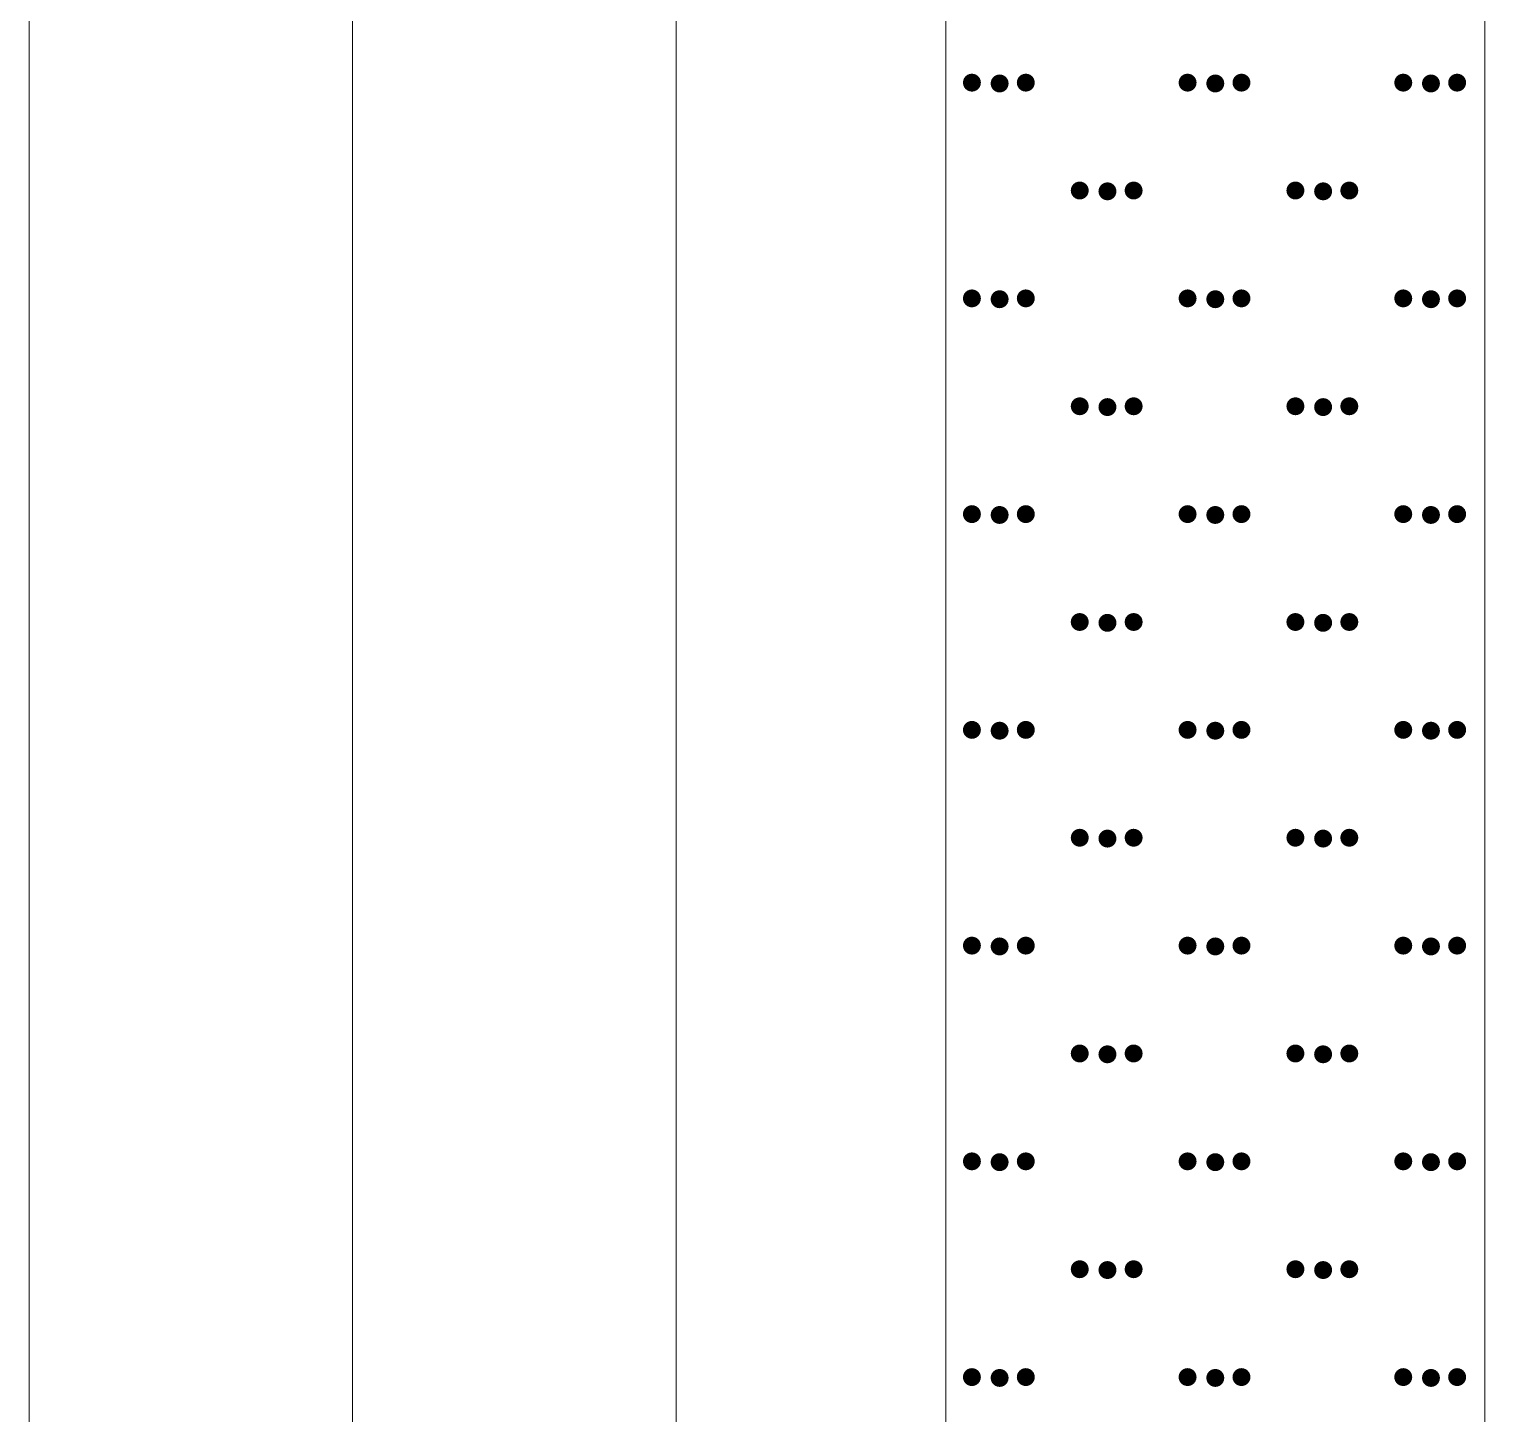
# Model space of a CAD drawing. Header units: inches. Extents: x -27 to 109, y -724 to 26.
# Drawn here: x 14.68 to 20.08, y -495.66 to -490.52 of the extents above; entities that cross this region are included whole.
import ezdxf

# ---------------------------------------------------------------- set-up
doc = ezdxf.new("R2010")
doc.units = ezdxf.units.IN
doc.header["$MEASUREMENT"] = 0
doc.layers.get('0').update_dxf_attribs({"lineweight": 0})

# ---------------------------------------------------------------- blocks, each defined once
blk = doc.blocks.new('lr_block_71')
at = {"true_color": 0x000000}
for points in [[(18.211, -490.7294), (18.2122, -490.7207), (18.211, -490.712), (18.2078, -490.704), (18.2025, -490.6971), (18.1955, -490.6918), (18.1875, -490.6886), (18.1789, -490.6874), (18.1702, -490.6886), (18.1622, -490.6918), (18.1553, -490.6971), (18.1499, -490.704), (18.1467, -490.712), (18.1455, -490.7207), (18.1467, -490.7294), (18.1499, -490.7374), (18.1553, -490.7443), (18.1622, -490.7496), (18.1702, -490.7528), (18.1789, -490.754), (18.1875, -490.7528), (18.1955, -490.7496), (18.2025, -490.7443), (18.2078, -490.7374)], [(18.3138, -490.7324), (18.315, -490.7238), (18.3138, -490.7151), (18.3106, -490.7071), (18.3053, -490.7002), (18.2983, -490.6948), (18.2903, -490.6916), (18.2817, -490.6904), (18.273, -490.6916), (18.265, -490.6948), (18.2581, -490.7002), (18.2527, -490.7071), (18.2495, -490.7151), (18.2483, -490.7238), (18.2495, -490.7324), (18.2527, -490.7404), (18.2581, -490.7474), (18.265, -490.7527), (18.273, -490.7559), (18.2817, -490.7571), (18.2903, -490.7559), (18.2983, -490.7527), (18.3053, -490.7474), (18.3106, -490.7404)], [(18.4109, -490.7294), (18.4121, -490.7207), (18.4109, -490.712), (18.4077, -490.704), (18.4023, -490.6971), (18.3954, -490.6918), (18.3874, -490.6886), (18.3787, -490.6874), (18.3701, -490.6886), (18.3621, -490.6918), (18.3551, -490.6971), (18.3498, -490.704), (18.3466, -490.712), (18.3454, -490.7207), (18.3466, -490.7294), (18.3498, -490.7374), (18.3551, -490.7443), (18.3621, -490.7496), (18.3701, -490.7528), (18.3787, -490.754), (18.3874, -490.7528), (18.3954, -490.7496), (18.4023, -490.7443), (18.4077, -490.7374)], [(19.011, -490.7294), (19.0122, -490.7207), (19.011, -490.712), (19.0078, -490.704), (19.0025, -490.6971), (18.9955, -490.6918), (18.9875, -490.6886), (18.9789, -490.6874), (18.9702, -490.6886), (18.9622, -490.6918), (18.9553, -490.6971), (18.9499, -490.704), (18.9467, -490.712), (18.9455, -490.7207), (18.9467, -490.7294), (18.9499, -490.7374), (18.9553, -490.7443), (18.9622, -490.7496), (18.9702, -490.7528), (18.9789, -490.754), (18.9875, -490.7528), (18.9955, -490.7496), (19.0025, -490.7443), (19.0078, -490.7374)], [(19.1138, -490.7324), (19.115, -490.7238), (19.1138, -490.7151), (19.1106, -490.7071), (19.1053, -490.7002), (19.0983, -490.6948), (19.0903, -490.6916), (19.0817, -490.6904), (19.073, -490.6916), (19.065, -490.6948), (19.0581, -490.7002), (19.0527, -490.7071), (19.0495, -490.7151), (19.0483, -490.7238), (19.0495, -490.7324), (19.0527, -490.7404), (19.0581, -490.7474), (19.065, -490.7527), (19.073, -490.7559), (19.0817, -490.7571), (19.0903, -490.7559), (19.0983, -490.7527), (19.1053, -490.7474), (19.1106, -490.7404)], [(19.2109, -490.7294), (19.2121, -490.7207), (19.2109, -490.712), (19.2077, -490.704), (19.2023, -490.6971), (19.1954, -490.6918), (19.1874, -490.6886), (19.1787, -490.6874), (19.1701, -490.6886), (19.1621, -490.6918), (19.1551, -490.6971), (19.1498, -490.704), (19.1466, -490.712), (19.1454, -490.7207), (19.1466, -490.7294), (19.1498, -490.7374), (19.1551, -490.7443), (19.1621, -490.7496), (19.1701, -490.7528), (19.1787, -490.754), (19.1874, -490.7528), (19.1954, -490.7496), (19.2023, -490.7443), (19.2077, -490.7374)], [(19.811, -490.7294), (19.8122, -490.7207), (19.811, -490.712), (19.8078, -490.704), (19.8025, -490.6971), (19.7955, -490.6918), (19.7875, -490.6886), (19.7789, -490.6874), (19.7702, -490.6886), (19.7622, -490.6918), (19.7553, -490.6971), (19.7499, -490.704), (19.7467, -490.712), (19.7455, -490.7207), (19.7467, -490.7294), (19.7499, -490.7374), (19.7553, -490.7443), (19.7622, -490.7496), (19.7702, -490.7528), (19.7789, -490.754), (19.7875, -490.7528), (19.7955, -490.7496), (19.8025, -490.7443), (19.8078, -490.7374)], [(19.9138, -490.7324), (19.915, -490.7238), (19.9138, -490.7151), (19.9106, -490.7071), (19.9053, -490.7002), (19.8983, -490.6948), (19.8903, -490.6916), (19.8817, -490.6904), (19.873, -490.6916), (19.865, -490.6948), (19.8581, -490.7002), (19.8527, -490.7071), (19.8495, -490.7151), (19.8483, -490.7238), (19.8495, -490.7324), (19.8527, -490.7404), (19.8581, -490.7474), (19.865, -490.7527), (19.873, -490.7559), (19.8817, -490.7571), (19.8903, -490.7559), (19.8983, -490.7527), (19.9053, -490.7474), (19.9106, -490.7404)], [(20.0109, -490.7294), (20.0121, -490.7207), (20.0109, -490.712), (20.0077, -490.704), (20.0023, -490.6971), (19.9954, -490.6918), (19.9874, -490.6886), (19.9787, -490.6874), (19.9701, -490.6886), (19.9621, -490.6918), (19.9551, -490.6971), (19.9498, -490.704), (19.9466, -490.712), (19.9454, -490.7207), (19.9466, -490.7294), (19.9498, -490.7374), (19.9551, -490.7443), (19.9621, -490.7496), (19.9701, -490.7528), (19.9787, -490.754), (19.9874, -490.7528), (19.9954, -490.7496), (20.0023, -490.7443), (20.0077, -490.7374)], [(18.611, -491.1294), (18.6122, -491.1207), (18.611, -491.112), (18.6078, -491.104), (18.6025, -491.0971), (18.5955, -491.0918), (18.5875, -491.0886), (18.5789, -491.0874), (18.5702, -491.0886), (18.5622, -491.0918), (18.5553, -491.0971), (18.5499, -491.104), (18.5467, -491.112), (18.5455, -491.1207), (18.5467, -491.1294), (18.5499, -491.1374), (18.5553, -491.1443), (18.5622, -491.1496), (18.5702, -491.1528), (18.5789, -491.154), (18.5875, -491.1528), (18.5955, -491.1496), (18.6025, -491.1443), (18.6078, -491.1374)], [(18.7138, -491.1324), (18.715, -491.1238), (18.7138, -491.1151), (18.7106, -491.1071), (18.7053, -491.1002), (18.6983, -491.0948), (18.6903, -491.0916), (18.6817, -491.0904), (18.673, -491.0916), (18.665, -491.0948), (18.6581, -491.1002), (18.6527, -491.1071), (18.6495, -491.1151), (18.6483, -491.1238), (18.6495, -491.1324), (18.6527, -491.1404), (18.6581, -491.1474), (18.665, -491.1527), (18.673, -491.1559), (18.6817, -491.1571), (18.6903, -491.1559), (18.6983, -491.1527), (18.7053, -491.1474), (18.7106, -491.1404)], [(18.8109, -491.1294), (18.8121, -491.1207), (18.8109, -491.112), (18.8077, -491.104), (18.8023, -491.0971), (18.7954, -491.0918), (18.7874, -491.0886), (18.7787, -491.0874), (18.7701, -491.0886), (18.7621, -491.0918), (18.7551, -491.0971), (18.7498, -491.104), (18.7466, -491.112), (18.7454, -491.1207), (18.7466, -491.1294), (18.7498, -491.1374), (18.7551, -491.1443), (18.7621, -491.1496), (18.7701, -491.1528), (18.7787, -491.154), (18.7874, -491.1528), (18.7954, -491.1496), (18.8023, -491.1443), (18.8077, -491.1374)], [(19.411, -491.1294), (19.4122, -491.1207), (19.411, -491.112), (19.4078, -491.104), (19.4025, -491.0971), (19.3955, -491.0918), (19.3875, -491.0886), (19.3789, -491.0874), (19.3702, -491.0886), (19.3622, -491.0918), (19.3553, -491.0971), (19.3499, -491.104), (19.3467, -491.112), (19.3455, -491.1207), (19.3467, -491.1294), (19.3499, -491.1374), (19.3553, -491.1443), (19.3622, -491.1496), (19.3702, -491.1528), (19.3789, -491.154), (19.3875, -491.1528), (19.3955, -491.1496), (19.4025, -491.1443), (19.4078, -491.1374)], [(19.5138, -491.1324), (19.515, -491.1238), (19.5138, -491.1151), (19.5106, -491.1071), (19.5053, -491.1002), (19.4983, -491.0948), (19.4903, -491.0916), (19.4817, -491.0904), (19.473, -491.0916), (19.465, -491.0948), (19.4581, -491.1002), (19.4527, -491.1071), (19.4495, -491.1151), (19.4483, -491.1238), (19.4495, -491.1324), (19.4527, -491.1404), (19.4581, -491.1474), (19.465, -491.1527), (19.473, -491.1559), (19.4817, -491.1571), (19.4903, -491.1559), (19.4983, -491.1527), (19.5053, -491.1474), (19.5106, -491.1404)], [(19.6109, -491.1294), (19.6121, -491.1207), (19.6109, -491.112), (19.6077, -491.104), (19.6023, -491.0971), (19.5954, -491.0918), (19.5874, -491.0886), (19.5787, -491.0874), (19.5701, -491.0886), (19.5621, -491.0918), (19.5551, -491.0971), (19.5498, -491.104), (19.5466, -491.112), (19.5454, -491.1207), (19.5466, -491.1294), (19.5498, -491.1374), (19.5551, -491.1443), (19.5621, -491.1496), (19.5701, -491.1528), (19.5787, -491.154), (19.5874, -491.1528), (19.5954, -491.1496), (19.6023, -491.1443), (19.6077, -491.1374)], [(18.211, -491.5294), (18.2122, -491.5207), (18.211, -491.512), (18.2078, -491.504), (18.2025, -491.4971), (18.1955, -491.4918), (18.1875, -491.4886), (18.1789, -491.4874), (18.1702, -491.4886), (18.1622, -491.4918), (18.1553, -491.4971), (18.1499, -491.504), (18.1467, -491.512), (18.1455, -491.5207), (18.1467, -491.5294), (18.1499, -491.5374), (18.1553, -491.5443), (18.1622, -491.5496), (18.1702, -491.5528), (18.1789, -491.554), (18.1875, -491.5528), (18.1955, -491.5496), (18.2025, -491.5443), (18.2078, -491.5374)], [(18.3138, -491.5324), (18.315, -491.5238), (18.3138, -491.5151), (18.3106, -491.5071), (18.3053, -491.5002), (18.2983, -491.4948), (18.2903, -491.4916), (18.2817, -491.4904), (18.273, -491.4916), (18.265, -491.4948), (18.2581, -491.5002), (18.2527, -491.5071), (18.2495, -491.5151), (18.2483, -491.5238), (18.2495, -491.5324), (18.2527, -491.5404), (18.2581, -491.5474), (18.265, -491.5527), (18.273, -491.5559), (18.2817, -491.5571), (18.2903, -491.5559), (18.2983, -491.5527), (18.3053, -491.5474), (18.3106, -491.5404)], [(18.4109, -491.5294), (18.4121, -491.5207), (18.4109, -491.512), (18.4077, -491.504), (18.4023, -491.4971), (18.3954, -491.4918), (18.3874, -491.4886), (18.3787, -491.4874), (18.3701, -491.4886), (18.3621, -491.4918), (18.3551, -491.4971), (18.3498, -491.504), (18.3466, -491.512), (18.3454, -491.5207), (18.3466, -491.5294), (18.3498, -491.5374), (18.3551, -491.5443), (18.3621, -491.5496), (18.3701, -491.5528), (18.3787, -491.554), (18.3874, -491.5528), (18.3954, -491.5496), (18.4023, -491.5443), (18.4077, -491.5374)], [(19.011, -491.5294), (19.0122, -491.5207), (19.011, -491.512), (19.0078, -491.504), (19.0025, -491.4971), (18.9955, -491.4918), (18.9875, -491.4886), (18.9789, -491.4874), (18.9702, -491.4886), (18.9622, -491.4918), (18.9553, -491.4971), (18.9499, -491.504), (18.9467, -491.512), (18.9455, -491.5207), (18.9467, -491.5294), (18.9499, -491.5374), (18.9553, -491.5443), (18.9622, -491.5496), (18.9702, -491.5528), (18.9789, -491.554), (18.9875, -491.5528), (18.9955, -491.5496), (19.0025, -491.5443), (19.0078, -491.5374)], [(19.1138, -491.5324), (19.115, -491.5238), (19.1138, -491.5151), (19.1106, -491.5071), (19.1053, -491.5002), (19.0983, -491.4948), (19.0903, -491.4916), (19.0817, -491.4904), (19.073, -491.4916), (19.065, -491.4948), (19.0581, -491.5002), (19.0527, -491.5071), (19.0495, -491.5151), (19.0483, -491.5238), (19.0495, -491.5324), (19.0527, -491.5404), (19.0581, -491.5474), (19.065, -491.5527), (19.073, -491.5559), (19.0817, -491.5571), (19.0903, -491.5559), (19.0983, -491.5527), (19.1053, -491.5474), (19.1106, -491.5404)], [(19.2109, -491.5294), (19.2121, -491.5207), (19.2109, -491.512), (19.2077, -491.504), (19.2023, -491.4971), (19.1954, -491.4918), (19.1874, -491.4886), (19.1787, -491.4874), (19.1701, -491.4886), (19.1621, -491.4918), (19.1551, -491.4971), (19.1498, -491.504), (19.1466, -491.512), (19.1454, -491.5207), (19.1466, -491.5294), (19.1498, -491.5374), (19.1551, -491.5443), (19.1621, -491.5496), (19.1701, -491.5528), (19.1787, -491.554), (19.1874, -491.5528), (19.1954, -491.5496), (19.2023, -491.5443), (19.2077, -491.5374)], [(19.811, -491.5294), (19.8122, -491.5207), (19.811, -491.512), (19.8078, -491.504), (19.8025, -491.4971), (19.7955, -491.4918), (19.7875, -491.4886), (19.7789, -491.4874), (19.7702, -491.4886), (19.7622, -491.4918), (19.7553, -491.4971), (19.7499, -491.504), (19.7467, -491.512), (19.7455, -491.5207), (19.7467, -491.5294), (19.7499, -491.5374), (19.7553, -491.5443), (19.7622, -491.5496), (19.7702, -491.5528), (19.7789, -491.554), (19.7875, -491.5528), (19.7955, -491.5496), (19.8025, -491.5443), (19.8078, -491.5374)], [(19.9138, -491.5324), (19.915, -491.5238), (19.9138, -491.5151), (19.9106, -491.5071), (19.9053, -491.5002), (19.8983, -491.4948), (19.8903, -491.4916), (19.8817, -491.4904), (19.873, -491.4916), (19.865, -491.4948), (19.8581, -491.5002), (19.8527, -491.5071), (19.8495, -491.5151), (19.8483, -491.5238), (19.8495, -491.5324), (19.8527, -491.5404), (19.8581, -491.5474), (19.865, -491.5527), (19.873, -491.5559), (19.8817, -491.5571), (19.8903, -491.5559), (19.8983, -491.5527), (19.9053, -491.5474), (19.9106, -491.5404)], [(20.0109, -491.5294), (20.0121, -491.5207), (20.0109, -491.512), (20.0077, -491.504), (20.0023, -491.4971), (19.9954, -491.4918), (19.9874, -491.4886), (19.9787, -491.4874), (19.9701, -491.4886), (19.9621, -491.4918), (19.9551, -491.4971), (19.9498, -491.504), (19.9466, -491.512), (19.9454, -491.5207), (19.9466, -491.5294), (19.9498, -491.5374), (19.9551, -491.5443), (19.9621, -491.5496), (19.9701, -491.5528), (19.9787, -491.554), (19.9874, -491.5528), (19.9954, -491.5496), (20.0023, -491.5443), (20.0077, -491.5374)], [(18.611, -491.9294), (18.6122, -491.9207), (18.611, -491.912), (18.6078, -491.904), (18.6025, -491.8971), (18.5955, -491.8918), (18.5875, -491.8886), (18.5789, -491.8874), (18.5702, -491.8886), (18.5622, -491.8918), (18.5553, -491.8971), (18.5499, -491.904), (18.5467, -491.912), (18.5455, -491.9207), (18.5467, -491.9294), (18.5499, -491.9374), (18.5553, -491.9443), (18.5622, -491.9496), (18.5702, -491.9528), (18.5789, -491.954), (18.5875, -491.9528), (18.5955, -491.9496), (18.6025, -491.9443), (18.6078, -491.9374)], [(18.7138, -491.9324), (18.715, -491.9238), (18.7138, -491.9151), (18.7106, -491.9071), (18.7053, -491.9002), (18.6983, -491.8948), (18.6903, -491.8916), (18.6817, -491.8904), (18.673, -491.8916), (18.665, -491.8948), (18.6581, -491.9002), (18.6527, -491.9071), (18.6495, -491.9151), (18.6483, -491.9238), (18.6495, -491.9324), (18.6527, -491.9404), (18.6581, -491.9474), (18.665, -491.9527), (18.673, -491.9559), (18.6817, -491.9571), (18.6903, -491.9559), (18.6983, -491.9527), (18.7053, -491.9474), (18.7106, -491.9404)], [(18.8109, -491.9294), (18.8121, -491.9207), (18.8109, -491.912), (18.8077, -491.904), (18.8023, -491.8971), (18.7954, -491.8918), (18.7874, -491.8886), (18.7787, -491.8874), (18.7701, -491.8886), (18.7621, -491.8918), (18.7551, -491.8971), (18.7498, -491.904), (18.7466, -491.912), (18.7454, -491.9207), (18.7466, -491.9294), (18.7498, -491.9374), (18.7551, -491.9443), (18.7621, -491.9496), (18.7701, -491.9528), (18.7787, -491.954), (18.7874, -491.9528), (18.7954, -491.9496), (18.8023, -491.9443), (18.8077, -491.9374)], [(19.411, -491.9294), (19.4122, -491.9207), (19.411, -491.912), (19.4078, -491.904), (19.4025, -491.8971), (19.3955, -491.8918), (19.3875, -491.8886), (19.3789, -491.8874), (19.3702, -491.8886), (19.3622, -491.8918), (19.3553, -491.8971), (19.3499, -491.904), (19.3467, -491.912), (19.3455, -491.9207), (19.3467, -491.9294), (19.3499, -491.9374), (19.3553, -491.9443), (19.3622, -491.9496), (19.3702, -491.9528), (19.3789, -491.954), (19.3875, -491.9528), (19.3955, -491.9496), (19.4025, -491.9443), (19.4078, -491.9374)], [(19.5138, -491.9324), (19.515, -491.9238), (19.5138, -491.9151), (19.5106, -491.9071), (19.5053, -491.9002), (19.4983, -491.8948), (19.4903, -491.8916), (19.4817, -491.8904), (19.473, -491.8916), (19.465, -491.8948), (19.4581, -491.9002), (19.4527, -491.9071), (19.4495, -491.9151), (19.4483, -491.9238), (19.4495, -491.9324), (19.4527, -491.9404), (19.4581, -491.9474), (19.465, -491.9527), (19.473, -491.9559), (19.4817, -491.9571), (19.4903, -491.9559), (19.4983, -491.9527), (19.5053, -491.9474), (19.5106, -491.9404)], [(19.6109, -491.9294), (19.6121, -491.9207), (19.6109, -491.912), (19.6077, -491.904), (19.6023, -491.8971), (19.5954, -491.8918), (19.5874, -491.8886), (19.5787, -491.8874), (19.5701, -491.8886), (19.5621, -491.8918), (19.5551, -491.8971), (19.5498, -491.904), (19.5466, -491.912), (19.5454, -491.9207), (19.5466, -491.9294), (19.5498, -491.9374), (19.5551, -491.9443), (19.5621, -491.9496), (19.5701, -491.9528), (19.5787, -491.954), (19.5874, -491.9528), (19.5954, -491.9496), (19.6023, -491.9443), (19.6077, -491.9374)], [(18.211, -492.3294), (18.2122, -492.3207), (18.211, -492.312), (18.2078, -492.304), (18.2025, -492.2971), (18.1955, -492.2918), (18.1875, -492.2886), (18.1789, -492.2874), (18.1702, -492.2886), (18.1622, -492.2918), (18.1553, -492.2971), (18.1499, -492.304), (18.1467, -492.312), (18.1455, -492.3207), (18.1467, -492.3294), (18.1499, -492.3374), (18.1553, -492.3443), (18.1622, -492.3496), (18.1702, -492.3528), (18.1789, -492.354), (18.1875, -492.3528), (18.1955, -492.3496), (18.2025, -492.3443), (18.2078, -492.3374)], [(18.3138, -492.3324), (18.315, -492.3238), (18.3138, -492.3151), (18.3106, -492.3071), (18.3053, -492.3002), (18.2983, -492.2948), (18.2903, -492.2916), (18.2817, -492.2904), (18.273, -492.2916), (18.265, -492.2948), (18.2581, -492.3002), (18.2527, -492.3071), (18.2495, -492.3151), (18.2483, -492.3238), (18.2495, -492.3324), (18.2527, -492.3404), (18.2581, -492.3474), (18.265, -492.3527), (18.273, -492.3559), (18.2817, -492.3571), (18.2903, -492.3559), (18.2983, -492.3527), (18.3053, -492.3474), (18.3106, -492.3404)], [(18.4109, -492.3294), (18.4121, -492.3207), (18.4109, -492.312), (18.4077, -492.304), (18.4023, -492.2971), (18.3954, -492.2918), (18.3874, -492.2886), (18.3787, -492.2874), (18.3701, -492.2886), (18.3621, -492.2918), (18.3551, -492.2971), (18.3498, -492.304), (18.3466, -492.312), (18.3454, -492.3207), (18.3466, -492.3294), (18.3498, -492.3374), (18.3551, -492.3443), (18.3621, -492.3496), (18.3701, -492.3528), (18.3787, -492.354), (18.3874, -492.3528), (18.3954, -492.3496), (18.4023, -492.3443), (18.4077, -492.3374)], [(19.011, -492.3294), (19.0122, -492.3207), (19.011, -492.312), (19.0078, -492.304), (19.0025, -492.2971), (18.9955, -492.2918), (18.9875, -492.2886), (18.9789, -492.2874), (18.9702, -492.2886), (18.9622, -492.2918), (18.9553, -492.2971), (18.9499, -492.304), (18.9467, -492.312), (18.9455, -492.3207), (18.9467, -492.3294), (18.9499, -492.3374), (18.9553, -492.3443), (18.9622, -492.3496), (18.9702, -492.3528), (18.9789, -492.354), (18.9875, -492.3528), (18.9955, -492.3496), (19.0025, -492.3443), (19.0078, -492.3374)], [(19.1138, -492.3324), (19.115, -492.3238), (19.1138, -492.3151), (19.1106, -492.3071), (19.1053, -492.3002), (19.0983, -492.2948), (19.0903, -492.2916), (19.0817, -492.2904), (19.073, -492.2916), (19.065, -492.2948), (19.0581, -492.3002), (19.0527, -492.3071), (19.0495, -492.3151), (19.0483, -492.3238), (19.0495, -492.3324), (19.0527, -492.3404), (19.0581, -492.3474), (19.065, -492.3527), (19.073, -492.3559), (19.0817, -492.3571), (19.0903, -492.3559), (19.0983, -492.3527), (19.1053, -492.3474), (19.1106, -492.3404)], [(19.2109, -492.3294), (19.2121, -492.3207), (19.2109, -492.312), (19.2077, -492.304), (19.2023, -492.2971), (19.1954, -492.2918), (19.1874, -492.2886), (19.1787, -492.2874), (19.1701, -492.2886), (19.1621, -492.2918), (19.1551, -492.2971), (19.1498, -492.304), (19.1466, -492.312), (19.1454, -492.3207), (19.1466, -492.3294), (19.1498, -492.3374), (19.1551, -492.3443), (19.1621, -492.3496), (19.1701, -492.3528), (19.1787, -492.354), (19.1874, -492.3528), (19.1954, -492.3496), (19.2023, -492.3443), (19.2077, -492.3374)], [(19.811, -492.3294), (19.8122, -492.3207), (19.811, -492.312), (19.8078, -492.304), (19.8025, -492.2971), (19.7955, -492.2918), (19.7875, -492.2886), (19.7789, -492.2874), (19.7702, -492.2886), (19.7622, -492.2918), (19.7553, -492.2971), (19.7499, -492.304), (19.7467, -492.312), (19.7455, -492.3207), (19.7467, -492.3294), (19.7499, -492.3374), (19.7553, -492.3443), (19.7622, -492.3496), (19.7702, -492.3528), (19.7789, -492.354), (19.7875, -492.3528), (19.7955, -492.3496), (19.8025, -492.3443), (19.8078, -492.3374)], [(19.9138, -492.3324), (19.915, -492.3238), (19.9138, -492.3151), (19.9106, -492.3071), (19.9053, -492.3002), (19.8983, -492.2948), (19.8903, -492.2916), (19.8817, -492.2904), (19.873, -492.2916), (19.865, -492.2948), (19.8581, -492.3002), (19.8527, -492.3071), (19.8495, -492.3151), (19.8483, -492.3238), (19.8495, -492.3324), (19.8527, -492.3404), (19.8581, -492.3474), (19.865, -492.3527), (19.873, -492.3559), (19.8817, -492.3571), (19.8903, -492.3559), (19.8983, -492.3527), (19.9053, -492.3474), (19.9106, -492.3404)], [(20.0109, -492.3294), (20.0121, -492.3207), (20.0109, -492.312), (20.0077, -492.304), (20.0023, -492.2971), (19.9954, -492.2918), (19.9874, -492.2886), (19.9787, -492.2874), (19.9701, -492.2886), (19.9621, -492.2918), (19.9551, -492.2971), (19.9498, -492.304), (19.9466, -492.312), (19.9454, -492.3207), (19.9466, -492.3294), (19.9498, -492.3374), (19.9551, -492.3443), (19.9621, -492.3496), (19.9701, -492.3528), (19.9787, -492.354), (19.9874, -492.3528), (19.9954, -492.3496), (20.0023, -492.3443), (20.0077, -492.3374)], [(18.611, -492.7294), (18.6122, -492.7207), (18.611, -492.712), (18.6078, -492.704), (18.6025, -492.6971), (18.5955, -492.6918), (18.5875, -492.6886), (18.5789, -492.6874), (18.5702, -492.6886), (18.5622, -492.6918), (18.5553, -492.6971), (18.5499, -492.704), (18.5467, -492.712), (18.5455, -492.7207), (18.5467, -492.7294), (18.5499, -492.7374), (18.5553, -492.7443), (18.5622, -492.7496), (18.5702, -492.7528), (18.5789, -492.754), (18.5875, -492.7528), (18.5955, -492.7496), (18.6025, -492.7443), (18.6078, -492.7374)], [(18.7138, -492.7324), (18.715, -492.7238), (18.7138, -492.7151), (18.7106, -492.7071), (18.7053, -492.7002), (18.6983, -492.6948), (18.6903, -492.6916), (18.6817, -492.6904), (18.673, -492.6916), (18.665, -492.6948), (18.6581, -492.7002), (18.6527, -492.7071), (18.6495, -492.7151), (18.6483, -492.7238), (18.6495, -492.7324), (18.6527, -492.7404), (18.6581, -492.7474), (18.665, -492.7527), (18.673, -492.7559), (18.6817, -492.7571), (18.6903, -492.7559), (18.6983, -492.7527), (18.7053, -492.7474), (18.7106, -492.7404)], [(18.8109, -492.7294), (18.8121, -492.7207), (18.8109, -492.712), (18.8077, -492.704), (18.8023, -492.6971), (18.7954, -492.6918), (18.7874, -492.6886), (18.7787, -492.6874), (18.7701, -492.6886), (18.7621, -492.6918), (18.7551, -492.6971), (18.7498, -492.704), (18.7466, -492.712), (18.7454, -492.7207), (18.7466, -492.7294), (18.7498, -492.7374), (18.7551, -492.7443), (18.7621, -492.7496), (18.7701, -492.7528), (18.7787, -492.754), (18.7874, -492.7528), (18.7954, -492.7496), (18.8023, -492.7443), (18.8077, -492.7374)], [(19.411, -492.7294), (19.4122, -492.7207), (19.411, -492.712), (19.4078, -492.704), (19.4025, -492.6971), (19.3955, -492.6918), (19.3875, -492.6886), (19.3789, -492.6874), (19.3702, -492.6886), (19.3622, -492.6918), (19.3553, -492.6971), (19.3499, -492.704), (19.3467, -492.712), (19.3455, -492.7207), (19.3467, -492.7294), (19.3499, -492.7374), (19.3553, -492.7443), (19.3622, -492.7496), (19.3702, -492.7528), (19.3789, -492.754), (19.3875, -492.7528), (19.3955, -492.7496), (19.4025, -492.7443), (19.4078, -492.7374)], [(19.5138, -492.7324), (19.515, -492.7238), (19.5138, -492.7151), (19.5106, -492.7071), (19.5053, -492.7002), (19.4983, -492.6948), (19.4903, -492.6916), (19.4817, -492.6904), (19.473, -492.6916), (19.465, -492.6948), (19.4581, -492.7002), (19.4527, -492.7071), (19.4495, -492.7151), (19.4483, -492.7238), (19.4495, -492.7324), (19.4527, -492.7404), (19.4581, -492.7474), (19.465, -492.7527), (19.473, -492.7559), (19.4817, -492.7571), (19.4903, -492.7559), (19.4983, -492.7527), (19.5053, -492.7474), (19.5106, -492.7404)], [(19.6109, -492.7294), (19.6121, -492.7207), (19.6109, -492.712), (19.6077, -492.704), (19.6023, -492.6971), (19.5954, -492.6918), (19.5874, -492.6886), (19.5787, -492.6874), (19.5701, -492.6886), (19.5621, -492.6918), (19.5551, -492.6971), (19.5498, -492.704), (19.5466, -492.712), (19.5454, -492.7207), (19.5466, -492.7294), (19.5498, -492.7374), (19.5551, -492.7443), (19.5621, -492.7496), (19.5701, -492.7528), (19.5787, -492.754), (19.5874, -492.7528), (19.5954, -492.7496), (19.6023, -492.7443), (19.6077, -492.7374)], [(18.211, -493.1294), (18.2122, -493.1207), (18.211, -493.112), (18.2078, -493.104), (18.2025, -493.0971), (18.1955, -493.0918), (18.1875, -493.0886), (18.1789, -493.0874), (18.1702, -493.0886), (18.1622, -493.0918), (18.1553, -493.0971), (18.1499, -493.104), (18.1467, -493.112), (18.1455, -493.1207), (18.1467, -493.1294), (18.1499, -493.1374), (18.1553, -493.1443), (18.1622, -493.1496), (18.1702, -493.1528), (18.1789, -493.154), (18.1875, -493.1528), (18.1955, -493.1496), (18.2025, -493.1443), (18.2078, -493.1374)], [(18.3138, -493.1324), (18.315, -493.1238), (18.3138, -493.1151), (18.3106, -493.1071), (18.3053, -493.1002), (18.2983, -493.0948), (18.2903, -493.0916), (18.2817, -493.0904), (18.273, -493.0916), (18.265, -493.0948), (18.2581, -493.1002), (18.2527, -493.1071), (18.2495, -493.1151), (18.2483, -493.1238), (18.2495, -493.1324), (18.2527, -493.1404), (18.2581, -493.1474), (18.265, -493.1527), (18.273, -493.1559), (18.2817, -493.1571), (18.2903, -493.1559), (18.2983, -493.1527), (18.3053, -493.1474), (18.3106, -493.1404)], [(18.4109, -493.1294), (18.4121, -493.1207), (18.4109, -493.112), (18.4077, -493.104), (18.4023, -493.0971), (18.3954, -493.0918), (18.3874, -493.0886), (18.3787, -493.0874), (18.3701, -493.0886), (18.3621, -493.0918), (18.3551, -493.0971), (18.3498, -493.104), (18.3466, -493.112), (18.3454, -493.1207), (18.3466, -493.1294), (18.3498, -493.1374), (18.3551, -493.1443), (18.3621, -493.1496), (18.3701, -493.1528), (18.3787, -493.154), (18.3874, -493.1528), (18.3954, -493.1496), (18.4023, -493.1443), (18.4077, -493.1374)], [(19.011, -493.1294), (19.0122, -493.1207), (19.011, -493.112), (19.0078, -493.104), (19.0025, -493.0971), (18.9955, -493.0918), (18.9875, -493.0886), (18.9789, -493.0874), (18.9702, -493.0886), (18.9622, -493.0918), (18.9553, -493.0971), (18.9499, -493.104), (18.9467, -493.112), (18.9455, -493.1207), (18.9467, -493.1294), (18.9499, -493.1374), (18.9553, -493.1443), (18.9622, -493.1496), (18.9702, -493.1528), (18.9789, -493.154), (18.9875, -493.1528), (18.9955, -493.1496), (19.0025, -493.1443), (19.0078, -493.1374)], [(19.1138, -493.1324), (19.115, -493.1238), (19.1138, -493.1151), (19.1106, -493.1071), (19.1053, -493.1002), (19.0983, -493.0948), (19.0903, -493.0916), (19.0817, -493.0904), (19.073, -493.0916), (19.065, -493.0948), (19.0581, -493.1002), (19.0527, -493.1071), (19.0495, -493.1151), (19.0483, -493.1238), (19.0495, -493.1324), (19.0527, -493.1404), (19.0581, -493.1474), (19.065, -493.1527), (19.073, -493.1559), (19.0817, -493.1571), (19.0903, -493.1559), (19.0983, -493.1527), (19.1053, -493.1474), (19.1106, -493.1404)], [(19.2109, -493.1294), (19.2121, -493.1207), (19.2109, -493.112), (19.2077, -493.104), (19.2023, -493.0971), (19.1954, -493.0918), (19.1874, -493.0886), (19.1787, -493.0874), (19.1701, -493.0886), (19.1621, -493.0918), (19.1551, -493.0971), (19.1498, -493.104), (19.1466, -493.112), (19.1454, -493.1207), (19.1466, -493.1294), (19.1498, -493.1374), (19.1551, -493.1443), (19.1621, -493.1496), (19.1701, -493.1528), (19.1787, -493.154), (19.1874, -493.1528), (19.1954, -493.1496), (19.2023, -493.1443), (19.2077, -493.1374)], [(19.811, -493.1294), (19.8122, -493.1207), (19.811, -493.112), (19.8078, -493.104), (19.8025, -493.0971), (19.7955, -493.0918), (19.7875, -493.0886), (19.7789, -493.0874), (19.7702, -493.0886), (19.7622, -493.0918), (19.7553, -493.0971), (19.7499, -493.104), (19.7467, -493.112), (19.7455, -493.1207), (19.7467, -493.1294), (19.7499, -493.1374), (19.7553, -493.1443), (19.7622, -493.1496), (19.7702, -493.1528), (19.7789, -493.154), (19.7875, -493.1528), (19.7955, -493.1496), (19.8025, -493.1443), (19.8078, -493.1374)], [(19.9138, -493.1324), (19.915, -493.1238), (19.9138, -493.1151), (19.9106, -493.1071), (19.9053, -493.1002), (19.8983, -493.0948), (19.8903, -493.0916), (19.8817, -493.0904), (19.873, -493.0916), (19.865, -493.0948), (19.8581, -493.1002), (19.8527, -493.1071), (19.8495, -493.1151), (19.8483, -493.1238), (19.8495, -493.1324), (19.8527, -493.1404), (19.8581, -493.1474), (19.865, -493.1527), (19.873, -493.1559), (19.8817, -493.1571), (19.8903, -493.1559), (19.8983, -493.1527), (19.9053, -493.1474), (19.9106, -493.1404)], [(20.0109, -493.1294), (20.0121, -493.1207), (20.0109, -493.112), (20.0077, -493.104), (20.0023, -493.0971), (19.9954, -493.0918), (19.9874, -493.0886), (19.9787, -493.0874), (19.9701, -493.0886), (19.9621, -493.0918), (19.9551, -493.0971), (19.9498, -493.104), (19.9466, -493.112), (19.9454, -493.1207), (19.9466, -493.1294), (19.9498, -493.1374), (19.9551, -493.1443), (19.9621, -493.1496), (19.9701, -493.1528), (19.9787, -493.154), (19.9874, -493.1528), (19.9954, -493.1496), (20.0023, -493.1443), (20.0077, -493.1374)], [(18.611, -493.5294), (18.6122, -493.5207), (18.611, -493.512), (18.6078, -493.504), (18.6025, -493.4971), (18.5955, -493.4918), (18.5875, -493.4886), (18.5789, -493.4874), (18.5702, -493.4886), (18.5622, -493.4918), (18.5553, -493.4971), (18.5499, -493.504), (18.5467, -493.512), (18.5455, -493.5207), (18.5467, -493.5294), (18.5499, -493.5374), (18.5553, -493.5443), (18.5622, -493.5496), (18.5702, -493.5528), (18.5789, -493.554), (18.5875, -493.5528), (18.5955, -493.5496), (18.6025, -493.5443), (18.6078, -493.5374)], [(18.7138, -493.5324), (18.715, -493.5238), (18.7138, -493.5151), (18.7106, -493.5071), (18.7053, -493.5002), (18.6983, -493.4948), (18.6903, -493.4916), (18.6817, -493.4904), (18.673, -493.4916), (18.665, -493.4948), (18.6581, -493.5002), (18.6527, -493.5071), (18.6495, -493.5151), (18.6483, -493.5238), (18.6495, -493.5324), (18.6527, -493.5404), (18.6581, -493.5474), (18.665, -493.5527), (18.673, -493.5559), (18.6817, -493.5571), (18.6903, -493.5559), (18.6983, -493.5527), (18.7053, -493.5474), (18.7106, -493.5404)], [(18.8109, -493.5294), (18.8121, -493.5207), (18.8109, -493.512), (18.8077, -493.504), (18.8023, -493.4971), (18.7954, -493.4918), (18.7874, -493.4886), (18.7787, -493.4874), (18.7701, -493.4886), (18.7621, -493.4918), (18.7551, -493.4971), (18.7498, -493.504), (18.7466, -493.512), (18.7454, -493.5207), (18.7466, -493.5294), (18.7498, -493.5374), (18.7551, -493.5443), (18.7621, -493.5496), (18.7701, -493.5528), (18.7787, -493.554), (18.7874, -493.5528), (18.7954, -493.5496), (18.8023, -493.5443), (18.8077, -493.5374)], [(19.411, -493.5294), (19.4122, -493.5207), (19.411, -493.512), (19.4078, -493.504), (19.4025, -493.4971), (19.3955, -493.4918), (19.3875, -493.4886), (19.3789, -493.4874), (19.3702, -493.4886), (19.3622, -493.4918), (19.3553, -493.4971), (19.3499, -493.504), (19.3467, -493.512), (19.3455, -493.5207), (19.3467, -493.5294), (19.3499, -493.5374), (19.3553, -493.5443), (19.3622, -493.5496), (19.3702, -493.5528), (19.3789, -493.554), (19.3875, -493.5528), (19.3955, -493.5496), (19.4025, -493.5443), (19.4078, -493.5374)], [(19.5138, -493.5324), (19.515, -493.5238), (19.5138, -493.5151), (19.5106, -493.5071), (19.5053, -493.5002), (19.4983, -493.4948), (19.4903, -493.4916), (19.4817, -493.4904), (19.473, -493.4916), (19.465, -493.4948), (19.4581, -493.5002), (19.4527, -493.5071), (19.4495, -493.5151), (19.4483, -493.5238), (19.4495, -493.5324), (19.4527, -493.5404), (19.4581, -493.5474), (19.465, -493.5527), (19.473, -493.5559), (19.4817, -493.5571), (19.4903, -493.5559), (19.4983, -493.5527), (19.5053, -493.5474), (19.5106, -493.5404)], [(19.6109, -493.5294), (19.6121, -493.5207), (19.6109, -493.512), (19.6077, -493.504), (19.6023, -493.4971), (19.5954, -493.4918), (19.5874, -493.4886), (19.5787, -493.4874), (19.5701, -493.4886), (19.5621, -493.4918), (19.5551, -493.4971), (19.5498, -493.504), (19.5466, -493.512), (19.5454, -493.5207), (19.5466, -493.5294), (19.5498, -493.5374), (19.5551, -493.5443), (19.5621, -493.5496), (19.5701, -493.5528), (19.5787, -493.554), (19.5874, -493.5528), (19.5954, -493.5496), (19.6023, -493.5443), (19.6077, -493.5374)], [(18.211, -493.9294), (18.2122, -493.9207), (18.211, -493.912), (18.2078, -493.904), (18.2025, -493.8971), (18.1955, -493.8918), (18.1875, -493.8886), (18.1789, -493.8874), (18.1702, -493.8886), (18.1622, -493.8918), (18.1553, -493.8971), (18.1499, -493.904), (18.1467, -493.912), (18.1455, -493.9207), (18.1467, -493.9294), (18.1499, -493.9374), (18.1553, -493.9443), (18.1622, -493.9496), (18.1702, -493.9528), (18.1789, -493.954), (18.1875, -493.9528), (18.1955, -493.9496), (18.2025, -493.9443), (18.2078, -493.9374)], [(18.3138, -493.9324), (18.315, -493.9238), (18.3138, -493.9151), (18.3106, -493.9071), (18.3053, -493.9002), (18.2983, -493.8948), (18.2903, -493.8916), (18.2817, -493.8904), (18.273, -493.8916), (18.265, -493.8948), (18.2581, -493.9002), (18.2527, -493.9071), (18.2495, -493.9151), (18.2483, -493.9238), (18.2495, -493.9324), (18.2527, -493.9404), (18.2581, -493.9474), (18.265, -493.9527), (18.273, -493.9559), (18.2817, -493.9571), (18.2903, -493.9559), (18.2983, -493.9527), (18.3053, -493.9474), (18.3106, -493.9404)], [(18.4109, -493.9294), (18.4121, -493.9207), (18.4109, -493.912), (18.4077, -493.904), (18.4023, -493.8971), (18.3954, -493.8918), (18.3874, -493.8886), (18.3787, -493.8874), (18.3701, -493.8886), (18.3621, -493.8918), (18.3551, -493.8971), (18.3498, -493.904), (18.3466, -493.912), (18.3454, -493.9207), (18.3466, -493.9294), (18.3498, -493.9374), (18.3551, -493.9443), (18.3621, -493.9496), (18.3701, -493.9528), (18.3787, -493.954), (18.3874, -493.9528), (18.3954, -493.9496), (18.4023, -493.9443), (18.4077, -493.9374)], [(19.011, -493.9294), (19.0122, -493.9207), (19.011, -493.912), (19.0078, -493.904), (19.0025, -493.8971), (18.9955, -493.8918), (18.9875, -493.8886), (18.9789, -493.8874), (18.9702, -493.8886), (18.9622, -493.8918), (18.9553, -493.8971), (18.9499, -493.904), (18.9467, -493.912), (18.9455, -493.9207), (18.9467, -493.9294), (18.9499, -493.9374), (18.9553, -493.9443), (18.9622, -493.9496), (18.9702, -493.9528), (18.9789, -493.954), (18.9875, -493.9528), (18.9955, -493.9496), (19.0025, -493.9443), (19.0078, -493.9374)], [(19.1138, -493.9324), (19.115, -493.9238), (19.1138, -493.9151), (19.1106, -493.9071), (19.1053, -493.9002), (19.0983, -493.8948), (19.0903, -493.8916), (19.0817, -493.8904), (19.073, -493.8916), (19.065, -493.8948), (19.0581, -493.9002), (19.0527, -493.9071), (19.0495, -493.9151), (19.0483, -493.9238), (19.0495, -493.9324), (19.0527, -493.9404), (19.0581, -493.9474), (19.065, -493.9527), (19.073, -493.9559), (19.0817, -493.9571), (19.0903, -493.9559), (19.0983, -493.9527), (19.1053, -493.9474), (19.1106, -493.9404)], [(19.2109, -493.9294), (19.2121, -493.9207), (19.2109, -493.912), (19.2077, -493.904), (19.2023, -493.8971), (19.1954, -493.8918), (19.1874, -493.8886), (19.1787, -493.8874), (19.1701, -493.8886), (19.1621, -493.8918), (19.1551, -493.8971), (19.1498, -493.904), (19.1466, -493.912), (19.1454, -493.9207), (19.1466, -493.9294), (19.1498, -493.9374), (19.1551, -493.9443), (19.1621, -493.9496), (19.1701, -493.9528), (19.1787, -493.954), (19.1874, -493.9528), (19.1954, -493.9496), (19.2023, -493.9443), (19.2077, -493.9374)], [(19.811, -493.9294), (19.8122, -493.9207), (19.811, -493.912), (19.8078, -493.904), (19.8025, -493.8971), (19.7955, -493.8918), (19.7875, -493.8886), (19.7789, -493.8874), (19.7702, -493.8886), (19.7622, -493.8918), (19.7553, -493.8971), (19.7499, -493.904), (19.7467, -493.912), (19.7455, -493.9207), (19.7467, -493.9294), (19.7499, -493.9374), (19.7553, -493.9443), (19.7622, -493.9496), (19.7702, -493.9528), (19.7789, -493.954), (19.7875, -493.9528), (19.7955, -493.9496), (19.8025, -493.9443), (19.8078, -493.9374)], [(19.9138, -493.9324), (19.915, -493.9238), (19.9138, -493.9151), (19.9106, -493.9071), (19.9053, -493.9002), (19.8983, -493.8948), (19.8903, -493.8916), (19.8817, -493.8904), (19.873, -493.8916), (19.865, -493.8948), (19.8581, -493.9002), (19.8527, -493.9071), (19.8495, -493.9151), (19.8483, -493.9238), (19.8495, -493.9324), (19.8527, -493.9404), (19.8581, -493.9474), (19.865, -493.9527), (19.873, -493.9559), (19.8817, -493.9571), (19.8903, -493.9559), (19.8983, -493.9527), (19.9053, -493.9474), (19.9106, -493.9404)], [(20.0109, -493.9294), (20.0121, -493.9207), (20.0109, -493.912), (20.0077, -493.904), (20.0023, -493.8971), (19.9954, -493.8918), (19.9874, -493.8886), (19.9787, -493.8874), (19.9701, -493.8886), (19.9621, -493.8918), (19.9551, -493.8971), (19.9498, -493.904), (19.9466, -493.912), (19.9454, -493.9207), (19.9466, -493.9294), (19.9498, -493.9374), (19.9551, -493.9443), (19.9621, -493.9496), (19.9701, -493.9528), (19.9787, -493.954), (19.9874, -493.9528), (19.9954, -493.9496), (20.0023, -493.9443), (20.0077, -493.9374)], [(18.611, -494.3294), (18.6122, -494.3207), (18.611, -494.312), (18.6078, -494.304), (18.6025, -494.2971), (18.5955, -494.2918), (18.5875, -494.2886), (18.5789, -494.2874), (18.5702, -494.2886), (18.5622, -494.2918), (18.5553, -494.2971), (18.5499, -494.304), (18.5467, -494.312), (18.5455, -494.3207), (18.5467, -494.3294), (18.5499, -494.3374), (18.5553, -494.3443), (18.5622, -494.3496), (18.5702, -494.3528), (18.5789, -494.354), (18.5875, -494.3528), (18.5955, -494.3496), (18.6025, -494.3443), (18.6078, -494.3374)], [(18.7138, -494.3324), (18.715, -494.3238), (18.7138, -494.3151), (18.7106, -494.3071), (18.7053, -494.3002), (18.6983, -494.2948), (18.6903, -494.2916), (18.6817, -494.2904), (18.673, -494.2916), (18.665, -494.2948), (18.6581, -494.3002), (18.6527, -494.3071), (18.6495, -494.3151), (18.6483, -494.3238), (18.6495, -494.3324), (18.6527, -494.3404), (18.6581, -494.3474), (18.665, -494.3527), (18.673, -494.3559), (18.6817, -494.3571), (18.6903, -494.3559), (18.6983, -494.3527), (18.7053, -494.3474), (18.7106, -494.3404)], [(18.8109, -494.3294), (18.8121, -494.3207), (18.8109, -494.312), (18.8077, -494.304), (18.8023, -494.2971), (18.7954, -494.2918), (18.7874, -494.2886), (18.7787, -494.2874), (18.7701, -494.2886), (18.7621, -494.2918), (18.7551, -494.2971), (18.7498, -494.304), (18.7466, -494.312), (18.7454, -494.3207), (18.7466, -494.3294), (18.7498, -494.3374), (18.7551, -494.3443), (18.7621, -494.3496), (18.7701, -494.3528), (18.7787, -494.354), (18.7874, -494.3528), (18.7954, -494.3496), (18.8023, -494.3443), (18.8077, -494.3374)], [(19.411, -494.3294), (19.4122, -494.3207), (19.411, -494.312), (19.4078, -494.304), (19.4025, -494.2971), (19.3955, -494.2918), (19.3875, -494.2886), (19.3789, -494.2874), (19.3702, -494.2886), (19.3622, -494.2918), (19.3553, -494.2971), (19.3499, -494.304), (19.3467, -494.312), (19.3455, -494.3207), (19.3467, -494.3294), (19.3499, -494.3374), (19.3553, -494.3443), (19.3622, -494.3496), (19.3702, -494.3528), (19.3789, -494.354), (19.3875, -494.3528), (19.3955, -494.3496), (19.4025, -494.3443), (19.4078, -494.3374)], [(19.5138, -494.3324), (19.515, -494.3238), (19.5138, -494.3151), (19.5106, -494.3071), (19.5053, -494.3002), (19.4983, -494.2948), (19.4903, -494.2916), (19.4817, -494.2904), (19.473, -494.2916), (19.465, -494.2948), (19.4581, -494.3002), (19.4527, -494.3071), (19.4495, -494.3151), (19.4483, -494.3238), (19.4495, -494.3324), (19.4527, -494.3404), (19.4581, -494.3474), (19.465, -494.3527), (19.473, -494.3559), (19.4817, -494.3571), (19.4903, -494.3559), (19.4983, -494.3527), (19.5053, -494.3474), (19.5106, -494.3404)], [(19.6109, -494.3294), (19.6121, -494.3207), (19.6109, -494.312), (19.6077, -494.304), (19.6023, -494.2971), (19.5954, -494.2918), (19.5874, -494.2886), (19.5787, -494.2874), (19.5701, -494.2886), (19.5621, -494.2918), (19.5551, -494.2971), (19.5498, -494.304), (19.5466, -494.312), (19.5454, -494.3207), (19.5466, -494.3294), (19.5498, -494.3374), (19.5551, -494.3443), (19.5621, -494.3496), (19.5701, -494.3528), (19.5787, -494.354), (19.5874, -494.3528), (19.5954, -494.3496), (19.6023, -494.3443), (19.6077, -494.3374)], [(18.211, -494.7294), (18.2122, -494.7207), (18.211, -494.712), (18.2078, -494.704), (18.2025, -494.6971), (18.1955, -494.6918), (18.1875, -494.6886), (18.1789, -494.6874), (18.1702, -494.6886), (18.1622, -494.6918), (18.1553, -494.6971), (18.1499, -494.704), (18.1467, -494.712), (18.1455, -494.7207), (18.1467, -494.7294), (18.1499, -494.7374), (18.1553, -494.7443), (18.1622, -494.7496), (18.1702, -494.7528), (18.1789, -494.754), (18.1875, -494.7528), (18.1955, -494.7496), (18.2025, -494.7443), (18.2078, -494.7374)], [(18.3138, -494.7324), (18.315, -494.7238), (18.3138, -494.7151), (18.3106, -494.7071), (18.3053, -494.7002), (18.2983, -494.6948), (18.2903, -494.6916), (18.2817, -494.6904), (18.273, -494.6916), (18.265, -494.6948), (18.2581, -494.7002), (18.2527, -494.7071), (18.2495, -494.7151), (18.2483, -494.7238), (18.2495, -494.7324), (18.2527, -494.7404), (18.2581, -494.7474), (18.265, -494.7527), (18.273, -494.7559), (18.2817, -494.7571), (18.2903, -494.7559), (18.2983, -494.7527), (18.3053, -494.7474), (18.3106, -494.7404)], [(18.4109, -494.7294), (18.4121, -494.7207), (18.4109, -494.712), (18.4077, -494.704), (18.4023, -494.6971), (18.3954, -494.6918), (18.3874, -494.6886), (18.3787, -494.6874), (18.3701, -494.6886), (18.3621, -494.6918), (18.3551, -494.6971), (18.3498, -494.704), (18.3466, -494.712), (18.3454, -494.7207), (18.3466, -494.7294), (18.3498, -494.7374), (18.3551, -494.7443), (18.3621, -494.7496), (18.3701, -494.7528), (18.3787, -494.754), (18.3874, -494.7528), (18.3954, -494.7496), (18.4023, -494.7443), (18.4077, -494.7374)], [(19.011, -494.7294), (19.0122, -494.7207), (19.011, -494.712), (19.0078, -494.704), (19.0025, -494.6971), (18.9955, -494.6918), (18.9875, -494.6886), (18.9789, -494.6874), (18.9702, -494.6886), (18.9622, -494.6918), (18.9553, -494.6971), (18.9499, -494.704), (18.9467, -494.712), (18.9455, -494.7207), (18.9467, -494.7294), (18.9499, -494.7374), (18.9553, -494.7443), (18.9622, -494.7496), (18.9702, -494.7528), (18.9789, -494.754), (18.9875, -494.7528), (18.9955, -494.7496), (19.0025, -494.7443), (19.0078, -494.7374)], [(19.1138, -494.7324), (19.115, -494.7238), (19.1138, -494.7151), (19.1106, -494.7071), (19.1053, -494.7002), (19.0983, -494.6948), (19.0903, -494.6916), (19.0817, -494.6904), (19.073, -494.6916), (19.065, -494.6948), (19.0581, -494.7002), (19.0527, -494.7071), (19.0495, -494.7151), (19.0483, -494.7238), (19.0495, -494.7324), (19.0527, -494.7404), (19.0581, -494.7474), (19.065, -494.7527), (19.073, -494.7559), (19.0817, -494.7571), (19.0903, -494.7559), (19.0983, -494.7527), (19.1053, -494.7474), (19.1106, -494.7404)], [(19.2109, -494.7294), (19.2121, -494.7207), (19.2109, -494.712), (19.2077, -494.704), (19.2023, -494.6971), (19.1954, -494.6918), (19.1874, -494.6886), (19.1787, -494.6874), (19.1701, -494.6886), (19.1621, -494.6918), (19.1551, -494.6971), (19.1498, -494.704), (19.1466, -494.712), (19.1454, -494.7207), (19.1466, -494.7294), (19.1498, -494.7374), (19.1551, -494.7443), (19.1621, -494.7496), (19.1701, -494.7528), (19.1787, -494.754), (19.1874, -494.7528), (19.1954, -494.7496), (19.2023, -494.7443), (19.2077, -494.7374)], [(19.811, -494.7294), (19.8122, -494.7207), (19.811, -494.712), (19.8078, -494.704), (19.8025, -494.6971), (19.7955, -494.6918), (19.7875, -494.6886), (19.7789, -494.6874), (19.7702, -494.6886), (19.7622, -494.6918), (19.7553, -494.6971), (19.7499, -494.704), (19.7467, -494.712), (19.7455, -494.7207), (19.7467, -494.7294), (19.7499, -494.7374), (19.7553, -494.7443), (19.7622, -494.7496), (19.7702, -494.7528), (19.7789, -494.754), (19.7875, -494.7528), (19.7955, -494.7496), (19.8025, -494.7443), (19.8078, -494.7374)], [(19.9138, -494.7324), (19.915, -494.7238), (19.9138, -494.7151), (19.9106, -494.7071), (19.9053, -494.7002), (19.8983, -494.6948), (19.8903, -494.6916), (19.8817, -494.6904), (19.873, -494.6916), (19.865, -494.6948), (19.8581, -494.7002), (19.8527, -494.7071), (19.8495, -494.7151), (19.8483, -494.7238), (19.8495, -494.7324), (19.8527, -494.7404), (19.8581, -494.7474), (19.865, -494.7527), (19.873, -494.7559), (19.8817, -494.7571), (19.8903, -494.7559), (19.8983, -494.7527), (19.9053, -494.7474), (19.9106, -494.7404)], [(20.0109, -494.7294), (20.0121, -494.7207), (20.0109, -494.712), (20.0077, -494.704), (20.0023, -494.6971), (19.9954, -494.6918), (19.9874, -494.6886), (19.9787, -494.6874), (19.9701, -494.6886), (19.9621, -494.6918), (19.9551, -494.6971), (19.9498, -494.704), (19.9466, -494.712), (19.9454, -494.7207), (19.9466, -494.7294), (19.9498, -494.7374), (19.9551, -494.7443), (19.9621, -494.7496), (19.9701, -494.7528), (19.9787, -494.754), (19.9874, -494.7528), (19.9954, -494.7496), (20.0023, -494.7443), (20.0077, -494.7374)], [(18.611, -495.1294), (18.6122, -495.1207), (18.611, -495.112), (18.6078, -495.104), (18.6025, -495.0971), (18.5955, -495.0918), (18.5875, -495.0886), (18.5789, -495.0874), (18.5702, -495.0886), (18.5622, -495.0918), (18.5553, -495.0971), (18.5499, -495.104), (18.5467, -495.112), (18.5455, -495.1207), (18.5467, -495.1294), (18.5499, -495.1374), (18.5553, -495.1443), (18.5622, -495.1496), (18.5702, -495.1528), (18.5789, -495.154), (18.5875, -495.1528), (18.5955, -495.1496), (18.6025, -495.1443), (18.6078, -495.1374)], [(18.7138, -495.1324), (18.715, -495.1238), (18.7138, -495.1151), (18.7106, -495.1071), (18.7053, -495.1002), (18.6983, -495.0948), (18.6903, -495.0916), (18.6817, -495.0904), (18.673, -495.0916), (18.665, -495.0948), (18.6581, -495.1002), (18.6527, -495.1071), (18.6495, -495.1151), (18.6483, -495.1238), (18.6495, -495.1324), (18.6527, -495.1404), (18.6581, -495.1474), (18.665, -495.1527), (18.673, -495.1559), (18.6817, -495.1571), (18.6903, -495.1559), (18.6983, -495.1527), (18.7053, -495.1474), (18.7106, -495.1404)], [(18.8109, -495.1294), (18.8121, -495.1207), (18.8109, -495.112), (18.8077, -495.104), (18.8023, -495.0971), (18.7954, -495.0918), (18.7874, -495.0886), (18.7787, -495.0874), (18.7701, -495.0886), (18.7621, -495.0918), (18.7551, -495.0971), (18.7498, -495.104), (18.7466, -495.112), (18.7454, -495.1207), (18.7466, -495.1294), (18.7498, -495.1374), (18.7551, -495.1443), (18.7621, -495.1496), (18.7701, -495.1528), (18.7787, -495.154), (18.7874, -495.1528), (18.7954, -495.1496), (18.8023, -495.1443), (18.8077, -495.1374)], [(19.411, -495.1294), (19.4122, -495.1207), (19.411, -495.112), (19.4078, -495.104), (19.4025, -495.0971), (19.3955, -495.0918), (19.3875, -495.0886), (19.3789, -495.0874), (19.3702, -495.0886), (19.3622, -495.0918), (19.3553, -495.0971), (19.3499, -495.104), (19.3467, -495.112), (19.3455, -495.1207), (19.3467, -495.1294), (19.3499, -495.1374), (19.3553, -495.1443), (19.3622, -495.1496), (19.3702, -495.1528), (19.3789, -495.154), (19.3875, -495.1528), (19.3955, -495.1496), (19.4025, -495.1443), (19.4078, -495.1374)], [(19.5138, -495.1324), (19.515, -495.1238), (19.5138, -495.1151), (19.5106, -495.1071), (19.5053, -495.1002), (19.4983, -495.0948), (19.4903, -495.0916), (19.4817, -495.0904), (19.473, -495.0916), (19.465, -495.0948), (19.4581, -495.1002), (19.4527, -495.1071), (19.4495, -495.1151), (19.4483, -495.1238), (19.4495, -495.1324), (19.4527, -495.1404), (19.4581, -495.1474), (19.465, -495.1527), (19.473, -495.1559), (19.4817, -495.1571), (19.4903, -495.1559), (19.4983, -495.1527), (19.5053, -495.1474), (19.5106, -495.1404)], [(19.6109, -495.1294), (19.6121, -495.1207), (19.6109, -495.112), (19.6077, -495.104), (19.6023, -495.0971), (19.5954, -495.0918), (19.5874, -495.0886), (19.5787, -495.0874), (19.5701, -495.0886), (19.5621, -495.0918), (19.5551, -495.0971), (19.5498, -495.104), (19.5466, -495.112), (19.5454, -495.1207), (19.5466, -495.1294), (19.5498, -495.1374), (19.5551, -495.1443), (19.5621, -495.1496), (19.5701, -495.1528), (19.5787, -495.154), (19.5874, -495.1528), (19.5954, -495.1496), (19.6023, -495.1443), (19.6077, -495.1374)], [(18.211, -495.5294), (18.2122, -495.5207), (18.211, -495.512), (18.2078, -495.504), (18.2025, -495.4971), (18.1955, -495.4918), (18.1875, -495.4886), (18.1789, -495.4874), (18.1702, -495.4886), (18.1622, -495.4918), (18.1553, -495.4971), (18.1499, -495.504), (18.1467, -495.512), (18.1455, -495.5207), (18.1467, -495.5294), (18.1499, -495.5374), (18.1553, -495.5443), (18.1622, -495.5496), (18.1702, -495.5528), (18.1789, -495.554), (18.1875, -495.5528), (18.1955, -495.5496), (18.2025, -495.5443), (18.2078, -495.5374)], [(18.3138, -495.5324), (18.315, -495.5238), (18.3138, -495.5151), (18.3106, -495.5071), (18.3053, -495.5002), (18.2983, -495.4948), (18.2903, -495.4916), (18.2817, -495.4904), (18.273, -495.4916), (18.265, -495.4948), (18.2581, -495.5002), (18.2527, -495.5071), (18.2495, -495.5151), (18.2483, -495.5238), (18.2495, -495.5324), (18.2527, -495.5404), (18.2581, -495.5474), (18.265, -495.5527), (18.273, -495.5559), (18.2817, -495.5571), (18.2903, -495.5559), (18.2983, -495.5527), (18.3053, -495.5474), (18.3106, -495.5404)], [(18.4109, -495.5294), (18.4121, -495.5207), (18.4109, -495.512), (18.4077, -495.504), (18.4023, -495.4971), (18.3954, -495.4918), (18.3874, -495.4886), (18.3787, -495.4874), (18.3701, -495.4886), (18.3621, -495.4918), (18.3551, -495.4971), (18.3498, -495.504), (18.3466, -495.512), (18.3454, -495.5207), (18.3466, -495.5294), (18.3498, -495.5374), (18.3551, -495.5443), (18.3621, -495.5496), (18.3701, -495.5528), (18.3787, -495.554), (18.3874, -495.5528), (18.3954, -495.5496), (18.4023, -495.5443), (18.4077, -495.5374)], [(19.011, -495.5294), (19.0122, -495.5207), (19.011, -495.512), (19.0078, -495.504), (19.0025, -495.4971), (18.9955, -495.4918), (18.9875, -495.4886), (18.9789, -495.4874), (18.9702, -495.4886), (18.9622, -495.4918), (18.9553, -495.4971), (18.9499, -495.504), (18.9467, -495.512), (18.9455, -495.5207), (18.9467, -495.5294), (18.9499, -495.5374), (18.9553, -495.5443), (18.9622, -495.5496), (18.9702, -495.5528), (18.9789, -495.554), (18.9875, -495.5528), (18.9955, -495.5496), (19.0025, -495.5443), (19.0078, -495.5374)], [(19.1138, -495.5324), (19.115, -495.5238), (19.1138, -495.5151), (19.1106, -495.5071), (19.1053, -495.5002), (19.0983, -495.4948), (19.0903, -495.4916), (19.0817, -495.4904), (19.073, -495.4916), (19.065, -495.4948), (19.0581, -495.5002), (19.0527, -495.5071), (19.0495, -495.5151), (19.0483, -495.5238), (19.0495, -495.5324), (19.0527, -495.5404), (19.0581, -495.5474), (19.065, -495.5527), (19.073, -495.5559), (19.0817, -495.5571), (19.0903, -495.5559), (19.0983, -495.5527), (19.1053, -495.5474), (19.1106, -495.5404)], [(19.2109, -495.5294), (19.2121, -495.5207), (19.2109, -495.512), (19.2077, -495.504), (19.2023, -495.4971), (19.1954, -495.4918), (19.1874, -495.4886), (19.1787, -495.4874), (19.1701, -495.4886), (19.1621, -495.4918), (19.1551, -495.4971), (19.1498, -495.504), (19.1466, -495.512), (19.1454, -495.5207), (19.1466, -495.5294), (19.1498, -495.5374), (19.1551, -495.5443), (19.1621, -495.5496), (19.1701, -495.5528), (19.1787, -495.554), (19.1874, -495.5528), (19.1954, -495.5496), (19.2023, -495.5443), (19.2077, -495.5374)], [(19.811, -495.5294), (19.8122, -495.5207), (19.811, -495.512), (19.8078, -495.504), (19.8025, -495.4971), (19.7955, -495.4918), (19.7875, -495.4886), (19.7789, -495.4874), (19.7702, -495.4886), (19.7622, -495.4918), (19.7553, -495.4971), (19.7499, -495.504), (19.7467, -495.512), (19.7455, -495.5207), (19.7467, -495.5294), (19.7499, -495.5374), (19.7553, -495.5443), (19.7622, -495.5496), (19.7702, -495.5528), (19.7789, -495.554), (19.7875, -495.5528), (19.7955, -495.5496), (19.8025, -495.5443), (19.8078, -495.5374)], [(19.9138, -495.5324), (19.915, -495.5238), (19.9138, -495.5151), (19.9106, -495.5071), (19.9053, -495.5002), (19.8983, -495.4948), (19.8903, -495.4916), (19.8817, -495.4904), (19.873, -495.4916), (19.865, -495.4948), (19.8581, -495.5002), (19.8527, -495.5071), (19.8495, -495.5151), (19.8483, -495.5238), (19.8495, -495.5324), (19.8527, -495.5404), (19.8581, -495.5474), (19.865, -495.5527), (19.873, -495.5559), (19.8817, -495.5571), (19.8903, -495.5559), (19.8983, -495.5527), (19.9053, -495.5474), (19.9106, -495.5404)], [(20.0109, -495.5294), (20.0121, -495.5207), (20.0109, -495.512), (20.0077, -495.504), (20.0023, -495.4971), (19.9954, -495.4918), (19.9874, -495.4886), (19.9787, -495.4874), (19.9701, -495.4886), (19.9621, -495.4918), (19.9551, -495.4971), (19.9498, -495.504), (19.9466, -495.512), (19.9454, -495.5207), (19.9466, -495.5294), (19.9498, -495.5374), (19.9551, -495.5443), (19.9621, -495.5496), (19.9701, -495.5528), (19.9787, -495.554), (19.9874, -495.5528), (19.9954, -495.5496), (20.0023, -495.5443), (20.0077, -495.5374)]]:
    blk.add_hatch(color=18, dxfattribs=at).paths.add_polyline_path(points, flags=17)

msp = doc.modelspace()

# ---------------------------------------------------------------- linework, layer by layer
at = {"linetype": 'Continuous', "lineweight": 15}
for p, q in [((14.6817, 0.8962), (14.6817, -693.5538)), ((15.8817, 0.8962), (15.8817, -693.5538)), ((17.0817, 0.8962), (17.0817, -693.5538)), ((18.0817, -479.5537), (18.0817, -504.2937)), ((20.0817, -479.5537), (20.0817, -504.2937))]:
    msp.add_line(p, q, dxfattribs=at)

# ---------------------------------------------------------------- block references
at = {"color": 7}
msp.add_blockref('lr_block_71', (0, 0), dxfattribs=at)

doc.saveas('drawing.dxf')
